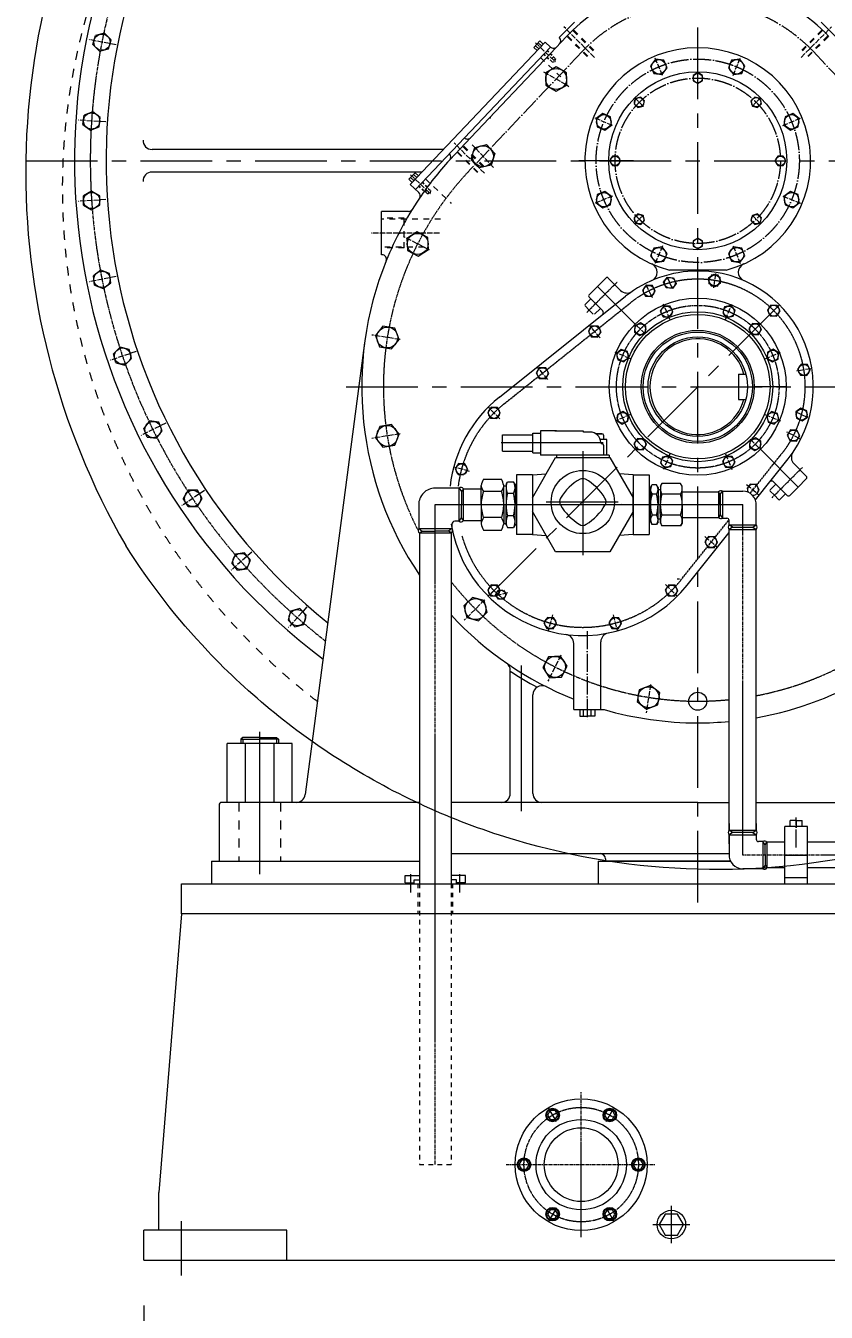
# Model space of a CAD drawing. Header units: millimetres. Extents: x 907 to 806139, y 2004 to 615514.
# Drawn here: x 147899 to 174915, y 52307 to 95698 of the extents above; entities that cross this region are included whole.
import ezdxf

# ---------------------------------------------------------------- set-up
doc = ezdxf.new("R2010")
doc.units = ezdxf.units.MM
doc.header["$LTSCALE"] = 25.4
for name, pattern in [('ACAD_ISO04W100', [30, 24, -3, 0, -3]), ('CENTER', [50.8, 31.75, -6.35, 6.35, -6.35]), ('CHAIN', [0.7087, 0.4724, -0.0591, 0.1181, -0.0591]), ('EB_DASH', [6, 3, -3])]:
    doc.linetypes.add(name, pattern=pattern)
doc.layers.get('Defpoints').update_dxf_attribs({"lineweight": 5})
doc.layers.add('CAXA0', color=7, linetype='Continuous', lineweight=5)
doc.layers.add('CAXA1', color=5, linetype='CENTER', lineweight=5)
doc.styles.add('Roman', font='arial.ttf')
doc.styles.get("Standard").update_dxf_attribs({"font": 'arial.ttf'})
doc.dimstyles.new('ISO-25', dxfattribs={"dimscale": 30, "dimtxt": 38.1, "dimasz": 38.1, "dimexe": 50.8, "dimexo": 50.8, "dimgap": 15.875, "dimtad": 1, "dimtih": 1, "dimtoh": 1, "dimdec": 1, "dimlfac": 0.03937, "dimdsep": 46, "dimtxsty": 'Standard', "dimcen": 63.5, "dimclrd": 7, "dimclre": 7, "dimclrt": 7, "dimadec": 0, "dimazin": 0, "dimtfac": 1, "dimtdec": 1, "dimtmove": 0, "dimatfit": 3, "dimfxl": 25.4, "dimlwd": 5, "dimlwe": 5, "dimarcsym": 0})

# ---------------------------------------------------------------- blocks, each defined once
blk = doc.blocks.new('*D152')
at = {"color": 7, "linetype": 'Continuous', "lineweight": 5, "transparency": 16777216}
for p, q in [((151883, 52536), (151883, 40951)), ((191558, 52526), (191558, 40951)), ((190415, 42475), (153026, 42475))]:
    blk.add_line(p, q, dxfattribs=at)
at = {"color": 7, "transparency": 16777216}
for points in [[(153026, 42666), (153026, 42285), (151883, 42475)], [(190415, 42666), (190415, 42285), (191558, 42475)]]:
    blk.add_solid(points, dxfattribs=at)
at = {"layer": 'Defpoints', "color": 0, "transparency": 16777216}
for p in [(151883, 54060), (191558, 54050), (151883, 42475)]:
    blk.add_point(p, dxfattribs=at)
at = {"color": 7, "lineweight": 5, "transparency": 16777216, "insert": (171721, 45481), "char_height": 4953, "attachment_point": 5, "style": 'Roman'}
blk.add_mtext('1562', dxfattribs=at)

msp = doc.modelspace()

# ---------------------------------------------------------------- linework, layer by layer
at = {"color": 7, "lineweight": 5}
for p, q in [((166417.98, 95820.68), (165900.71, 95303.41)), ((174737.29, 95820.68), (175254.55, 95303.41)), ((150167.73, 95060.7), (150249.71, 95366.66)), ((150167.73, 95060.7), (150391.71, 94836.72)), ((150555.67, 95448.65), (150249.71, 95366.66)), ((150779.66, 95224.67), (150555.67, 95448.65)), ((150697.67, 94918.7), (150779.66, 95224.67)), ((165426.99, 95147.2), (160876.45, 90347.23)), ((165253.48, 95185.69), (165043.78, 94964.49)), ((165308.1, 95021.79), (165197.5, 95126.64)), ((165253.48, 95185.69), (165364.08, 95080.84)), ((165603.95, 94979.44), (165426.99, 95147.2)), ((166153.7, 95337.81), (165609.7, 94763.99)), ((165908.92, 95295.21), (165900.71, 95303.41)), ((150391.71, 94836.72), (150697.67, 94918.7)), ((165603.95, 94979.44), (161053.41, 90179.47)), ((165609.7, 94763.99), (162916.63, 91923.3)), ((165043.78, 94964.49), (165154.38, 94859.64)), ((165210.36, 94918.69), (165099.76, 95023.54)), ((165499.1, 94868.84), (165499.1, 94868.84)), ((149831.07, 92363.16), (149872.42, 92677.21)), ((150165.06, 92798.43), (149872.42, 92677.21)), ((150416.37, 92605.6), (150165.06, 92798.43)), ((150375.02, 92291.55), (150416.37, 92605.6)), ((149831.07, 92363.16), (150082.37, 92170.33)), ((150082.37, 92170.33), (150375.02, 92291.55)), ((162916.63, 91923.3), (162206.68, 91171.64)), ((161992.79, 91524.76), (152163.15, 91524.76)), ((162197.67, 91386.46), (162201.93, 91382.2)), ((168413.55, 91143.76), (166565.25, 91143.76)), ((161270.39, 90762.76), (152163.15, 90762.76)), ((161038.46, 90739.64), (160828.76, 90518.44)), ((161038.46, 90739.64), (161149.06, 90634.79)), ((160828.76, 90518.44), (160939.36, 90413.59)), ((160876.45, 90347.23), (161165.16, 90073.52)), ((160995.34, 90472.64), (160884.74, 90577.49)), ((161149.06, 90634.79), (160939.36, 90413.59)), ((161093.08, 90575.73), (160982.48, 90680.59)), ((150123.72, 90119.9), (149849.4, 89961.52)), ((149849.4, 89644.76), (149849.4, 89961.52)), ((150398.04, 89961.52), (150123.72, 90119.9)), ((150398.04, 89644.76), (150398.04, 89961.52)), ((149849.4, 89644.76), (150123.72, 89486.38)), ((150123.72, 89486.38), (150398.04, 89644.76)), ((159909.75, 87973.84), (159909.75, 89436.88)), ((160817.94, 89436.88), (159909.75, 89436.88)), ((159920.61, 87973.84), (159909.75, 87973.84)), ((150432.35, 87458.89), (150181.05, 87266.06)), ((150222.39, 86952.01), (150181.05, 87266.06)), ((150724.99, 87337.67), (150432.35, 87458.89)), ((150766.34, 87023.62), (150724.99, 87337.67)), ((171533.75, 87455.68), (169621.51, 87455.68)), ((150222.39, 86952.01), (150515.04, 86830.79)), ((150515.04, 86830.79), (150766.34, 87023.62)), ((167193.71, 86907.68), (166913.53, 86627.5)), ((167193.71, 86907.68), (167473.89, 87187.87)), ((168465.48, 85635.92), (167193.71, 86907.68)), ((167975.87, 86772.1), (167560.1, 87187.87)), ((163882.55, 83168.75), (168142.51, 86571.94)), ((166773.51, 86293.36), (166967.48, 86487.33)), ((167369.98, 86084.83), (166913.53, 86541.29)), ((166773.51, 86250.25), (166913.6, 86110.16)), ((167053.69, 85970.07), (166913.6, 86110.16)), ((167096.8, 85970.07), (167290.77, 86164.04)), ((151085.67, 84860.92), (150861.68, 84636.94)), ((150943.67, 84330.98), (150861.68, 84636.94)), ((151391.63, 84778.94), (151085.67, 84860.92)), ((151473.61, 84472.98), (151391.63, 84778.94)), ((159336.08, 85003.74), (157330.25, 69767.98)), ((150943.67, 84330.98), (151249.63, 84248.99)), ((151249.63, 84248.99), (151473.61, 84472.98)), ((171949.23, 83950.48), (172198.81, 83950.48)), ((171949.23, 83950.48), (171949.23, 83097.04)), ((167590.59, 83523.76), (168672.63, 83523.76)), ((173564.67, 83523.76), (172482.63, 83523.76)), ((171949.23, 83097.04), (172198.81, 83097.04)), ((152072.5, 82370.46), (151879.67, 82119.16)), ((152000.88, 81826.51), (151879.67, 82119.16)), ((152386.54, 82329.12), (152072.5, 82370.46)), ((152314.93, 81785.17), (152507.76, 82036.47)), ((152507.76, 82036.47), (152386.54, 82329.12)), ((165809.16, 82031.89), (165275.76, 82031.89)), ((165275.76, 82031.89), (165275.76, 81219.09)), ((165758.36, 82031.89), (165809.16, 82031.89)), ((165809.16, 82031.89), (165809.16, 82025.51)), ((166723.54, 82025.51), (165809.16, 82025.51)), ((166723.54, 81993.59), (166723.54, 82025.51)), ((152000.88, 81826.51), (152314.93, 81785.17)), ((163993.06, 81346.13), (163993.06, 81904.93)), ((163993.06, 81904.93), (165009.06, 81904.93)), ((165009.06, 81955.73), (165275.76, 81955.73)), ((165009.06, 81295.33), (165009.06, 81955.73)), ((166939.46, 81993.59), (166723.54, 81993.59)), ((167139.2, 81934.69), (167346.21, 81934.69)), ((167346.21, 81934.69), (167139.2, 81934.69)), ((167510.96, 81739.79), (167289.37, 81739.79)), ((167397.01, 81883.89), (167397.01, 81739.79)), ((167510.96, 81219.09), (167510.96, 81739.79)), ((163993.06, 81346.13), (165009.06, 81346.13)), ((165009.06, 81295.33), (165275.76, 81295.33)), ((165758.36, 81219.09), (165275.76, 81219.09)), ((167587.16, 81219.09), (165590.45, 81219.09)), ((165809.16, 81219.09), (165590.45, 81219.09)), ((165809.16, 81219.09), (165809.16, 81132.73)), ((167397.01, 81554.89), (167397.01, 81219.09)), ((167587.16, 81219.09), (167587.16, 81132.73)), ((172689.79, 81411.6), (173961.55, 80139.84)), ((164996.36, 79772.63), (165781.62, 81132.73)), ((165781.62, 81132.73), (167614.71, 81132.73)), ((167614.71, 81132.73), (168399.96, 79772.63)), ((172522.13, 79707.1), (173625.81, 81088.63)), ((173825.97, 80922), (174241.74, 80506.23)), ((163345.26, 80408.82), (163954.86, 80408.82)), ((164107.26, 80230.81), (164155.57, 80314.67)), ((164155.57, 80314.67), (164363.74, 80314.67)), ((164412.06, 80230.81), (164363.74, 80314.67)), ((164996.36, 80549.81), (164462.96, 80549.81)), ((164462.96, 80549.81), (164462.96, 79545.23)), ((164996.36, 80549.81), (165464.37, 80583.24)), ((164996.36, 80549.81), (164996.36, 78540.65)), ((168399.96, 80549.81), (167931.96, 80583.24)), ((168399.96, 80549.81), (168933.36, 80549.81)), ((168399.96, 80549.81), (168399.96, 78540.65)), ((168933.36, 80549.81), (168933.36, 78540.65)), ((173138.7, 80316.11), (173595.16, 79859.65)), ((173961.55, 80139.84), (174241.74, 80420.02)), ((153375.96, 80030.11), (153217.58, 79755.79)), ((153692.71, 80030.11), (153375.96, 80030.11)), ((153851.09, 79755.79), (153692.71, 80030.11)), ((162528.76, 80104.1), (161719.79, 80104.1)), ((162528.82, 78986.34), (162528.69, 80104.2)), ((162528.7, 80104.1), (162608.79, 79989.72)), ((162672.43, 80078.62), (162608.79, 79989.72)), ((162608.79, 79989.72), (162608.79, 79545.22)), ((162672.37, 80078.79), (163269.06, 80078.79)), ((162672.43, 79545.3), (162672.42, 80078.71)), ((162672.43, 80078.62), (162672.42, 80078.61)), ((162712.8, 80078.79), (163269.06, 80078.79)), ((163269.06, 79545.39), (163269.06, 80196.27)), ((163954.86, 79983.54), (163345.26, 79983.54)), ((164031.06, 79545.39), (164031.06, 80196.27)), ((164031.06, 80177.68), (164107.26, 80177.68)), ((164107.26, 80230.81), (164107.26, 79545.3)), ((164361.45, 79917.63), (164157.87, 79917.63)), ((164412.06, 80230.81), (164412.06, 79545.3)), ((164412.06, 80218.4), (164462.86, 80218.4)), ((168400.05, 79122.87), (168400.05, 79967.42)), ((168933.36, 80078.63), (168984.16, 80078.63)), ((168984.16, 80129.13), (169032.48, 80213)), ((168984.16, 80129.13), (168984.16, 79545.23)), ((169189.84, 80213), (169032.48, 80213)), ((169187.55, 79904.39), (169034.77, 79904.39)), ((169238.16, 80129.13), (169189.84, 80213)), ((169238.16, 80129.13), (169238.16, 79545.23)), ((169315.25, 80040.14), (169238.16, 80040.23)), ((169315.25, 80040.14), (169238.16, 80040.23)), ((169315.37, 80167.36), (169314.81, 79544.84)), ((169315.37, 80167.36), (169314.81, 79544.84)), ((169315.37, 80167.36), (169371.05, 80263.61)), ((169315.37, 80167.36), (169371.05, 80263.61)), ((169996.13, 79903.64), (169370.73, 79904.2)), ((169996.13, 79903.64), (169370.73, 79904.2)), ((169996.45, 80263.05), (169371.05, 80263.61)), ((169996.45, 80263.05), (169371.05, 80263.61)), ((170051.96, 80166.7), (169996.45, 80263.05)), ((170051.96, 80166.7), (169996.45, 80263.05)), ((170051.41, 79544.18), (170051.96, 80166.7)), ((170051.41, 79544.18), (170051.96, 80166.7)), ((170051.79, 79975.93), (171282.66, 79976.52)), ((171332.54, 79889.64), (171282.46, 79976.21)), ((171282.46, 79976.21), (171282.46, 79114.25)), ((171332.54, 79889.64), (171412.58, 80002.43)), ((171332.54, 79889.64), (171332.54, 79200.82)), ((171332.54, 79545.23), (171332.54, 79888.13)), ((171332.54, 79862.73), (171332.54, 79888.13)), ((171412.58, 80002.43), (172094.54, 80002.43)), ((171412.58, 80002.43), (171412.58, 79088.03)), ((173023.94, 80042.92), (173217.91, 80236.9)), ((173023.94, 79999.82), (173164.03, 79859.73)), ((173304.13, 79719.64), (173164.03, 79859.73)), ((173347.23, 79719.64), (173541.2, 79913.61)), ((173961.55, 80139.84), (173681.37, 79859.65)), ((153375.96, 79481.47), (153217.58, 79755.79)), ((153375.96, 79481.47), (153692.71, 79481.47)), ((153692.71, 79481.47), (153851.09, 79755.79)), ((161161.08, 79546.55), (161161.08, 78736.28)), ((162608.8, 79100.72), (162608.79, 79545.22)), ((162672.43, 79011.99), (162672.43, 79545.3)), ((163269.06, 79545.22), (163269.06, 78894.34)), ((164031.06, 79545.22), (164031.06, 78894.34)), ((164107.26, 78859.8), (164107.26, 79545.3)), ((164412.06, 78859.8), (164412.06, 79545.3)), ((164462.96, 79545.23), (164462.96, 78540.65)), ((168004.54, 79572.56), (168005.49, 79572.56)), ((168984.16, 78961.33), (168984.16, 79545.23)), ((169238.16, 78961.33), (169238.16, 79545.23)), ((169315.37, 78923.1), (169314.81, 79545.62)), ((169315.37, 78923.1), (169314.81, 79545.62)), ((170051.41, 79546.28), (170051.96, 78923.76)), ((170051.41, 79546.28), (170051.96, 78923.76)), ((172550.92, 78861.63), (172550.92, 79517.84)), ((162528.76, 78986.5), (162380.28, 78986.5)), ((162528.7, 78986.34), (162608.8, 79100.73)), ((162672.43, 79011.83), (162608.8, 79100.73)), ((162672.37, 79011.82), (163269.06, 79011.82)), ((162712.8, 79011.82), (163269.06, 79011.82)), ((163954.86, 79107.07), (163345.26, 79107.07)), ((164361.45, 79172.98), (164157.87, 79172.98)), ((165781.62, 77957.73), (164996.36, 79317.83)), ((168399.96, 79317.83), (167614.71, 77957.73)), ((168933.36, 79011.83), (168984.16, 79011.83)), ((169187.55, 79186.07), (169034.77, 79186.07)), ((169314.66, 79051.23), (169237.57, 79051.14)), ((169996.13, 79186.82), (169370.73, 79186.26)), ((169996.13, 79186.82), (169370.73, 79186.26)), ((170051.79, 79114.53), (171282.28, 79113.94)), ((171332.54, 79200.82), (171281.21, 79112.09)), ((171332.54, 79200.82), (171412.58, 79088.03)), ((171412.58, 79088.03), (171561.97, 79088.03)), ((171638.17, 78861.63), (171638.17, 79011.83)), ((161160.83, 78736.39), (161275.22, 78656.3)), ((161161.08, 78736.28), (162278.68, 78736.4)), ((161186.32, 78592.66), (161275.22, 78656.3)), ((161186.57, 78592.67), (162253.19, 78592.67)), ((161186.57, 78592.67), (161186.57, 66759.76)), ((161275.22, 78656.3), (161719.72, 78656.3)), ((162164.2, 78656.3), (161719.7, 78656.3)), ((162278.59, 78736.4), (162164.2, 78656.3)), ((162253.1, 78592.67), (162164.2, 78656.3)), ((162253.19, 78592.67), (162253.19, 66759.76)), ((162278.68, 78884.9), (162278.68, 78736.4)), ((163345.26, 78681.79), (163954.86, 78681.79)), ((164031.06, 78912.93), (164107.26, 78912.93)), ((164107.26, 78859.8), (164155.57, 78775.94)), ((164155.57, 78775.94), (164363.74, 78775.94)), ((164412.06, 78859.8), (164363.74, 78775.94)), ((164412.06, 78872.2), (164462.86, 78872.2)), ((164996.36, 78540.65), (164462.96, 78540.65)), ((164996.36, 78540.65), (165464.37, 78507.22)), ((168399.96, 78540.65), (167931.96, 78507.22)), ((168399.96, 78540.65), (168933.36, 78540.65)), ((168984.16, 78961.33), (169032.48, 78877.46)), ((169189.84, 78877.46), (169032.48, 78877.46)), ((169238.16, 78961.33), (169189.84, 78877.46)), ((169315.37, 78923.1), (169371.05, 78826.85)), ((169315.37, 78923.1), (169371.05, 78826.85)), ((169996.45, 78827.41), (169371.05, 78826.85)), ((169996.45, 78827.41), (169371.05, 78826.85)), ((170051.96, 78923.76), (169996.45, 78827.41)), ((170051.96, 78923.76), (169996.45, 78827.41)), ((170222.62, 76828.67), (171638.17, 78600.59)), ((171750.14, 78783.23), (171638.17, 78861.63)), ((171638.17, 78861.63), (172550.92, 78861.63)), ((171750.14, 78783.23), (171638.17, 78704.83)), ((171638.17, 68565.36), (171638.17, 78704.83)), ((171638.17, 78704.83), (172550.92, 78704.83)), ((171750.14, 78783.23), (172438.95, 78783.23)), ((172438.95, 78783.23), (172550.92, 78861.63)), ((172438.95, 78783.23), (172550.92, 78704.83)), ((172550.92, 68565.36), (172550.92, 78704.83)), ((154973.74, 77879.92), (154852.52, 77587.28)), ((155287.79, 77921.27), (154973.74, 77879.92)), ((155480.62, 77669.97), (155287.79, 77921.27)), ((167614.71, 77957.73), (165781.62, 77957.73)), ((155045.35, 77335.98), (154852.52, 77587.28)), ((155045.35, 77335.98), (155359.4, 77377.32)), ((155359.4, 77377.32), (155480.62, 77669.97)), ((169961.83, 77029.9), (169884.74, 77029.81)), ((156838.51, 75956.68), (156756.53, 75650.72)), ((157144.48, 76038.66), (156838.51, 75956.68)), ((157368.46, 75814.68), (157144.48, 76038.66)), ((156980.51, 75426.73), (156756.53, 75650.72)), ((156980.51, 75426.73), (157286.47, 75508.72)), ((157286.47, 75508.72), (157368.46, 75814.68)), ((166393.36, 72633.89), (166393.36, 74867.19)), ((167307.76, 72633.89), (167307.76, 74916.06)), ((164253.03, 69807.76), (164253.03, 73951.98)), ((165015.03, 69807.76), (165015.03, 73135.14)), ((166393.36, 72633.89), (167419.52, 72633.89)), ((166598.77, 72633.89), (166598.77, 72416.93)), ((166724.66, 72416.93), (166724.66, 72633.89)), ((166976.46, 72416.93), (166976.46, 72633.89)), ((167102.36, 72633.89), (167102.36, 72416.93)), ((166598.77, 72416.93), (166850.56, 72416.93)), ((167102.36, 72416.93), (166850.56, 72416.93)), ((155223.64, 71697.52), (155153.54, 71641.43)), ((155153.54, 71641.43), (155153.54, 71484.16)), ((155153.54, 71641.43), (155793.62, 71641.43)), ((155793.62, 71697.52), (155223.64, 71697.52)), ((155223.64, 71641.43), (155223.64, 71484.16)), ((155793.62, 71697.52), (156363.59, 71697.52)), ((156433.7, 71641.43), (155793.62, 71641.43)), ((156363.59, 71697.52), (156433.7, 71641.43)), ((156363.59, 71641.43), (156363.59, 71484.16)), ((156433.7, 71641.43), (156433.7, 71484.16)), ((156890.9, 71484.16), (154696.34, 71484.16)), ((154696.34, 69502.96), (154696.34, 71484.16)), ((155309.66, 71484.16), (155309.66, 69502.96)), ((156277.57, 71484.16), (156277.57, 69502.96)), ((156890.9, 69502.96), (156890.9, 71484.16)), ((161186.57, 69502.96), (154513.46, 69502.96)), ((170577.63, 69502.96), (162253.19, 69502.96)), ((170577.63, 69502.96), (171638.17, 69502.96)), ((172550.92, 69502.96), (186464.34, 69502.96)), ((154422.02, 69411.52), (154422.02, 67521.76)), ((171638.17, 68789.55), (171638.17, 68565.36)), ((171750.14, 68486.96), (171638.17, 68565.36)), ((171638.17, 68565.36), (172550.92, 68565.36)), ((172438.95, 68486.96), (172550.92, 68565.36)), ((172550.92, 68789.55), (172550.92, 68565.36)), ((173517.04, 66759.76), (173517.04, 68690.16)), ((174279.04, 68690.16), (173517.04, 68690.16)), ((173898.04, 68893.36), (173700.07, 68893.36)), ((173700.07, 68690.16), (173700.07, 68893.36)), ((173898.04, 68893.36), (174096.02, 68893.36)), ((173898.04, 68893.36), (173898.04, 68690.16)), ((174096.02, 68690.16), (174096.02, 68893.36)), ((174279.04, 66759.76), (174279.04, 68690.16)), ((171750.14, 68486.96), (171638.17, 68408.56)), ((171638.17, 68101.14), (171638.17, 68408.56)), ((171638.17, 68408.56), (171638.17, 67752.35)), ((171638.17, 68408.56), (172550.92, 68408.56)), ((172438.95, 68486.96), (171750.14, 68486.96)), ((172438.95, 68486.96), (172550.92, 68408.56)), ((172550.92, 68408.56), (172550.92, 68258.36)), ((172776.51, 68182.16), (172627.12, 68182.16)), ((172856.54, 68067.86), (172776.51, 68182.16)), ((172776.51, 68182.16), (172776.51, 67267.76)), ((172856.54, 68067.86), (172907.87, 68156.76)), ((173517.04, 68156.76), (172907.87, 68156.76)), ((172907.87, 68156.76), (172907.87, 67293.16)), ((181318.71, 68156.76), (174279.04, 68156.76)), ((162253.19, 67775.76), (170577.63, 67775.76)), ((170577.63, 67775.76), (171638.17, 67775.76)), ((172856.54, 67724.96), (172856.54, 68067.86)), ((172856.54, 67724.96), (172856.54, 67382.06)), ((173517.04, 67724.96), (174279.04, 67724.96)), ((154168.22, 67521.76), (161186.57, 67521.76)), ((154168.22, 67521.76), (154168.22, 66759.76)), ((167212.13, 67521.76), (171684.98, 67521.76)), ((167212.13, 67521.76), (167212.13, 66759.76)), ((167466.13, 67597.96), (167466.13, 67521.76)), ((171684.98, 67521.76), (167466.13, 67521.76)), ((172776.51, 67267.76), (172094.54, 67267.76)), ((172856.54, 67382.06), (172776.51, 67267.76)), ((172856.54, 67407.46), (172856.54, 67382.06)), ((172856.54, 67382.06), (172907.87, 67293.16)), ((173517.04, 67293.16), (172907.87, 67293.16)), ((181295.18, 67293.16), (174279.04, 67293.16)), ((160703.79, 67039.16), (161186.57, 67039.16)), ((160703.79, 66785.16), (160703.79, 67039.16)), ((161008.59, 66759.76), (161008.59, 66886.76)), ((161008.59, 66886.76), (161186.57, 66886.76)), ((162735.79, 67039.16), (162253.02, 67039.16)), ((162431.17, 66886.76), (162253.19, 66886.76)), ((162431.17, 66759.76), (162431.17, 66886.76)), ((162735.79, 66785.16), (162735.79, 67039.16)), ((174279.04, 66962.96), (173517.04, 66962.96)), ((153153.23, 65743.76), (153153.23, 66759.76)), ((153153.23, 66759.76), (188244, 66759.76)), ((160703.79, 66785.16), (161008.59, 66785.16)), ((162735.79, 66785.16), (162430.99, 66785.16)), ((153153.23, 65743.76), (152391.23, 56345.76)), ((170577.63, 65743.76), (153153.23, 65743.76)), ((188269.75, 65741.53), (170577.63, 65743.76)), ((152391.23, 55075.76), (152391.23, 56345.76)), ((151883.23, 54059.76), (151883.23, 55075.76)), ((156709.23, 55075.76), (151883.23, 55075.76)), ((156709.23, 54059.76), (156709.23, 55075.76)), ((151883.23, 54059.76), (191558.01, 54059.76))]:
    msp.add_line(p, q, dxfattribs=at)
at = {"color": 7, "linetype": 'ACAD_ISO04W100', "lineweight": 5, "ltscale": 0.3}
for p, q in [((167090.99, 94630.4), (166062.83, 95658.56)), ((174064.27, 94630.4), (175092.43, 95658.56)), ((150946.57, 95048.62), (150042, 95228.55)), ((165100.6, 95120.63), (165777.9, 94478.52)), ((169387.33, 94017.41), (169133.06, 94631.26)), ((171767.94, 94017.41), (172022.2, 94631.26)), ((165376.3, 94146.75), (166230.39, 93653.64)), ((168454.64, 93266.75), (168758.86, 92962.54)), ((172700.62, 93266.75), (172396.41, 92962.54)), ((150604.83, 92452.85), (149684.52, 92513.17)), ((167703.98, 92334.07), (167090.13, 92588.33)), ((173451.28, 92334.07), (174065.13, 92588.33)), ((163381.05, 90720.34), (162352.89, 91748.5)), ((163683.21, 90917.12), (162966.07, 91686.16)), ((160885.58, 90674.58), (161562.88, 90032.47)), ((150604.83, 89834.67), (149684.52, 89774.35)), ((167703.98, 89953.45), (167090.13, 89699.19)), ((173451.28, 89953.45), (174065.13, 89699.19)), ((168454.64, 89020.77), (168758.86, 89324.98)), ((172700.62, 89020.77), (172396.41, 89324.98)), ((161859.01, 88705.29), (159560.05, 88705.31)), ((161520.48, 88138.61), (160651.43, 88581.41)), ((169387.33, 88270.11), (169133.06, 87656.26)), ((171767.94, 88270.11), (172022.2, 87656.26)), ((150946.57, 87238.9), (150042, 87058.97)), ((169725.65, 86832.37), (169552.08, 87222.2)), ((171182.02, 87339.74), (171105.43, 86856.15)), ((171182.02, 87339.74), (171105.43, 86856.15)), ((168823.62, 86966.21), (169045.9, 86529.96)), ((169639.77, 85787.96), (169422.88, 86311.59)), ((171515.5, 85787.96), (171732.39, 86311.59)), ((173309.57, 86255.7), (172963.36, 85909.49)), ((167282.23, 85170.12), (166924.07, 85598.47)), ((168803.86, 85297.54), (168465.48, 85635.92)), ((160537.7, 85113.93), (159574.35, 85266.51)), ((151624.21, 84709.94), (150750.86, 84413.48)), ((168313.43, 84461.62), (167789.81, 84678.51)), ((172841.84, 84461.62), (173365.46, 84678.51)), ((165520.33, 83762.58), (165162.18, 84190.93)), ((174393.61, 84128.15), (173910.03, 84051.56)), ((163902.21, 82440.24), (163508.37, 82834.08)), ((168313.43, 82585.9), (167789.81, 82369.01)), ((172841.84, 82585.9), (173365.46, 82369.01)), ((173886.25, 82671.77), (174276.08, 82498.21)), ((152626.14, 82291.06), (151798.96, 81883.14)), ((160537.7, 81933.59), (159574.35, 81781.01)), ((172351.41, 81749.98), (172689.79, 81411.6)), ((174020.08, 81769.75), (173583.83, 81992.03)), ((169639.77, 81259.56), (169422.88, 80735.94)), ((171515.5, 81259.56), (171732.39, 80735.94)), ((162878.82, 80667.68), (162340.83, 80811.83)), ((153935.22, 80023.66), (153168.37, 79511.26)), ((172223.99, 80228.36), (172652.39, 79870.15)), ((170816.45, 78466.46), (171244.8, 78108.3)), ((155529.07, 77946.52), (154835.65, 77338.41)), ((163902.21, 76848.34), (163508.37, 76454.5)), ((169494.11, 76848.34), (169887.95, 76454.5)), ((164161.96, 76572.92), (163713.63, 76452.8)), ((157380.39, 76095.19), (156772.29, 75401.78)), ((163389.84, 76335.96), (162700.15, 75646.28)), ((165674.77, 75824.95), (165530.62, 75286.96)), ((167721.55, 75824.95), (167865.7, 75286.96)), ((165962.78, 74466.61), (165519.98, 73597.56)), ((168987.46, 73483.83), (168834.88, 72520.48))]:
    msp.add_line(p, q, dxfattribs=at)
at = {"color": 7, "linetype": 'EB_DASH', "lineweight": 5, "ltscale": 2.5}
for p, q in [((166867.82, 94673.39), (166069.26, 95471.96)), ((167048, 94853.57), (166249.44, 95652.14)), ((167066.16, 94870.76), (166267.11, 95669.81)), ((174089.1, 94870.76), (174888.16, 95669.81)), ((174107.26, 94853.57), (174905.83, 95652.14)), ((174287.44, 94673.39), (175086.01, 95471.96)), ((166850.63, 94655.23), (166051.58, 95454.28)), ((174304.63, 94655.23), (175103.68, 95454.28)), ((165268.42, 94625.52), (166086.85, 93849.62)), ((163157.88, 90763.33), (162359.32, 91561.9)), ((163338.06, 90943.51), (162539.5, 91742.08)), ((163356.22, 90960.7), (162557.17, 91759.75)), ((163140.69, 90745.17), (162341.64, 91544.22)), ((161388.93, 90533.38), (162260.94, 89706.69)), ((160671.75, 89208.23), (159909.75, 89208.23)), ((161892.68, 89177.75), (159909.75, 89177.75)), ((160671.74, 88202.38), (160671.75, 89208.23)), ((161346.14, 88232.84), (159909.74, 88232.87)), ((160671.74, 88202.38), (159909.74, 88202.39))]:
    msp.add_line(p, q, dxfattribs=at)
at = {"color": 7, "linetype": 'ACAD_ISO04W100', "lineweight": 5}
for p, q in [((166684.57, 94834.52), (162879.99, 90821.4)), ((174470.69, 94834.52), (178275.27, 90821.4)), ((166850.56, 75278.3), (166850.56, 72286.31)), ((173898.04, 67984.76), (173898.04, 68994)), ((160894.29, 66469.32), (160894.29, 67210.36)), ((162545.29, 66469.32), (162545.29, 67210.36)), ((165805.9, 58737.07), (165551.56, 59177.6)), ((167481.96, 58737.07), (167736.3, 59177.6)), ((165805.9, 55834.05), (165551.56, 55393.52)), ((167481.96, 55834.05), (167736.3, 55393.52))]:
    msp.add_line(p, q, dxfattribs=at)
at = {"color": 7, "linetype": 'EB_DASH', "lineweight": 5}
for p, q in [((165373.28, 94736.12), (165594.47, 94526.42)), ((165383.76, 94747.18), (165671.32, 94474.57)), ((165488.61, 94857.78), (165776.17, 94585.16)), ((165499.1, 94868.84), (165720.29, 94659.13)), ((165720.29, 94659.13), (165594.47, 94526.42)), ((165776.17, 94585.16), (165671.32, 94474.57)), ((165671.59, 94474.74), (165755.6, 94499.66)), ((165776.01, 94584.88), (165755.6, 94499.66)), ((167551.85, 91143.76), (167194.35, 91143.76)), ((161158.26, 90290.07), (161379.45, 90080.36)), ((161168.74, 90301.13), (161456.3, 90028.51)), ((161273.59, 90411.73), (161561.15, 90139.11)), ((161284.08, 90422.78), (161505.28, 90213.08)), ((161379.45, 90080.36), (161505.28, 90213.08)), ((161456.3, 90028.51), (161561.15, 90139.11)), ((161456.57, 90028.68), (161540.58, 90053.61)), ((161561, 90138.83), (161540.58, 90053.61))]:
    msp.add_line(p, q, dxfattribs=at)
at = {"color": 7, "linetype": 'CHAIN', "lineweight": 5, "ltscale": 5}
for p, q in [((166833.58, 86030.14), (167856.97, 87053.53)), ((164053.77, 82954.42), (168313.73, 86357.61)), ((167386.94, 81625.49), (163949.08, 81625.49)), ((166698.16, 81348.31), (166698.16, 77836.49)), ((172346.49, 79926.74), (173411.49, 81259.85)), ((173084.01, 79779.7), (174107.4, 80803.1)), ((161719.9, 79545.23), (172094.54, 79545.23)), ((165466.91, 79644.29), (167897.24, 79644.29)), ((170008.29, 76999.89), (171634.42, 79035.41)), ((164634.03, 69212.34), (164634.03, 74119.49)), ((155793.62, 71888.26), (155793.62, 67079.72)), ((169687.36, 54639.14), (169687.36, 55893.38)), ((153153.23, 53547.47), (153153.23, 55375.85)), ((169060.24, 55266.26), (170314.48, 55266.26))]:
    msp.add_line(p, q, dxfattribs=at)
at = {"color": 7, "linetype": 'CHAIN', "lineweight": 5, "ltscale": 10}
for p, q in [((161719.79, 57285.7), (161719.79, 79545.3)), ((172094.54, 67724.96), (172094.54, 79545.23)), ((184941.33, 67724.96), (172094.54, 67724.96)), ((166643.93, 54843.11), (166643.93, 59735.51)), ((164109.43, 57285.56), (169133.14, 57285.56))]:
    msp.add_line(p, q, dxfattribs=at)
at = {"color": 7, "linetype": 'EB_DASH', "lineweight": 5, "ltscale": 4}
for p, q in [((155092.58, 69502.96), (155092.58, 67521.76)), ((156494.66, 69502.96), (156494.66, 67521.76))]:
    msp.add_line(p, q, dxfattribs=at)
at = {"color": 7, "linetype": 'EB_DASH', "lineweight": 5, "ltscale": 2}
for p, q in [((161135.77, 66759.76), (161135.77, 65743.76)), ((161186.57, 66759.76), (161186.57, 57285.7)), ((162253.19, 66759.76), (162253.19, 57285.7)), ((162303.82, 66759.76), (162303.82, 65743.76)), ((161186.57, 57285.7), (162253.19, 57285.7))]:
    msp.add_line(p, q, dxfattribs=at)
at = {"color": 7, "lineweight": 5}
for points in [[(165446.87, 93697.37), (165800.76, 93493.46), (166154.29, 93697.98), (166153.94, 94106.41), (165800.06, 94310.32), (165446.52, 94105.81)], [(169157.63, 94571.94), (168986.19, 94348.5), (169093.96, 94088.31), (169373.19, 94051.55), (169544.64, 94274.98), (169436.86, 94535.18)], [(171997.63, 94571.94), (171718.41, 94535.18), (171610.63, 94274.98), (171782.08, 94051.55), (172061.3, 94088.31), (172169.08, 94348.5)], [(170577.63, 94115.64), (170419.25, 94024.2), (170419.25, 93841.32), (170577.63, 93749.88), (170736.01, 93841.32), (170736.01, 94024.2)], [(168476.19, 93245.2), (168428.86, 93068.55), (168558.18, 92939.24), (168734.82, 92986.57), (168782.16, 93163.22), (168652.84, 93292.53)], [(172679.07, 93245.2), (172502.42, 93292.53), (172373.11, 93163.22), (172420.44, 92986.57), (172597.09, 92939.24), (172726.4, 93068.55)], [(167149.45, 92563.76), (167186.21, 92284.53), (167446.41, 92176.76), (167669.85, 92348.2), (167633.09, 92627.43), (167372.89, 92735.21)], [(174005.81, 92563.76), (173782.38, 92735.21), (173522.18, 92627.43), (173485.42, 92348.2), (173708.85, 92176.76), (173969.05, 92284.53)], [(163608.89, 90997.67), (163211.05, 90905.23), (162932.08, 91203.55), (163050.94, 91594.3), (163448.77, 91686.74), (163727.75, 91388.43)], [(167605.75, 91143.76), (167697.19, 90985.38), (167880.07, 90985.38), (167971.51, 91143.76), (167880.07, 91302.14), (167697.19, 91302.14)], [(173549.52, 91143.76), (173458.08, 91302.14), (173275.2, 91302.14), (173183.76, 91143.76), (173275.2, 90985.38), (173458.08, 90985.38)], [(167149.45, 89723.76), (167372.89, 89552.31), (167633.09, 89660.09), (167669.85, 89939.32), (167446.41, 90110.76), (167186.21, 90002.99)], [(174005.81, 89723.76), (173969.05, 90002.99), (173708.85, 90110.76), (173485.42, 89939.32), (173522.18, 89660.09), (173782.38, 89552.31)], [(168476.19, 89042.32), (168652.84, 88994.99), (168782.16, 89124.3), (168734.82, 89300.95), (168558.18, 89348.28), (168428.86, 89218.97)], [(172679.07, 89042.32), (172726.4, 89218.97), (172597.09, 89348.28), (172420.44, 89300.95), (172373.11, 89124.3), (172502.42, 88994.99)], [(161490.34, 88153.32), (161469.55, 88561.22), (161105.89, 88747.16), (160763.04, 88525.2), (160783.84, 88117.29), (161147.49, 87931.35)], [(170577.63, 88171.88), (170736.01, 88263.32), (170736.01, 88446.2), (170577.63, 88537.64), (170419.25, 88446.2), (170419.25, 88263.32)], [(169157.63, 87715.58), (169436.86, 87752.34), (169544.64, 88012.54), (169373.19, 88235.97), (169093.96, 88199.21), (168986.18, 87939.02)], [(171997.63, 87715.58), (172169.08, 87939.02), (172061.3, 88199.21), (171782.08, 88235.97), (171610.63, 88012.54), (171718.41, 87752.34)], [(169552.08, 87222.2), (169764.27, 87199.9), (169851.06, 87004.99), (169725.65, 86832.37), (169513.45, 86854.68), (169426.67, 87049.59)], [(171048.18, 87296.33), (170931.97, 87117.39), (171028.83, 86927.29), (171241.9, 86916.12), (171358.11, 87095.06), (171261.24, 87285.16)], [(171335.14, 87009.36), (171156.21, 86893.16), (170966.1, 86990.02), (170954.93, 87203.09), (171133.87, 87319.29), (171323.98, 87222.43)], [(168834.09, 86945.65), (168717.89, 86766.71), (168814.75, 86576.61), (169027.82, 86565.44), (169144.02, 86744.38), (169047.16, 86934.49)], [(169430.99, 86248.25), (169314.79, 86069.31), (169411.65, 85879.21), (169624.72, 85868.04), (169740.92, 86046.98), (169644.06, 86237.09)], [(171693.34, 86261.06), (171484.64, 86216.7), (171418.71, 86013.79), (171561.48, 85855.23), (171770.18, 85899.59), (171836.11, 86102.51)], [(173045.53, 86278.63), (172929.33, 86099.69), (173026.19, 85909.58), (173239.26, 85898.42), (173355.46, 86077.35), (173258.6, 86267.46)], [(160504.5, 85118.6), (160358.67, 85500.11), (159955.35, 85564.58), (159697.87, 85247.53), (159843.7, 84866.02), (160247.01, 84801.56)], [(167003.17, 85578.13), (166886.97, 85399.19), (166983.83, 85209.08), (167196.9, 85197.92), (167313.1, 85376.85), (167216.24, 85566.96)], [(168447.35, 85366.2), (168626.29, 85250), (168816.4, 85346.86), (168827.56, 85559.93), (168648.62, 85676.13), (168458.52, 85579.27)], [(172420.07, 85654.04), (172303.87, 85475.1), (172400.73, 85285), (172613.8, 85273.83), (172730, 85452.77), (172633.14, 85642.87)], [(167840.33, 84639.47), (167884.69, 84430.77), (168087.61, 84364.84), (168246.16, 84507.61), (168201.8, 84716.3), (167998.89, 84782.23)], [(173302.12, 84670.4), (173123.19, 84786.6), (172933.08, 84689.74), (172921.91, 84476.67), (173100.85, 84360.47), (173290.96, 84457.33)], [(174063.23, 84281.27), (173947.03, 84102.33), (174043.89, 83912.23), (174256.96, 83901.06), (174373.16, 84080), (174276.3, 84270.11)], [(165241.28, 84170.59), (165125.07, 83991.65), (165221.94, 83801.54), (165435, 83790.38), (165551.21, 83969.31), (165454.34, 84159.42)], [(163605.48, 82830.21), (163489.28, 82651.27), (163586.14, 82461.16), (163799.21, 82450), (163915.42, 82628.94), (163818.55, 82819.04)], [(167853.14, 82377.12), (168032.08, 82260.92), (168222.18, 82357.78), (168233.35, 82570.85), (168054.41, 82687.05), (167864.31, 82590.19)], [(173314.94, 82408.05), (173270.58, 82616.75), (173067.66, 82682.68), (172909.1, 82539.91), (172953.46, 82331.22), (173156.38, 82265.29)], [(174276.08, 82498.21), (174253.77, 82710.4), (174058.86, 82797.18), (173886.25, 82671.77), (173908.55, 82459.58), (174103.46, 82372.8)], [(160504.68, 81927.77), (160248.09, 82245.55), (159844.6, 82182.23), (159697.69, 81801.13), (159954.27, 81483.36), (160357.77, 81546.68)], [(173712.56, 82067.19), (173596.35, 81888.25), (173693.22, 81698.14), (173906.28, 81686.98), (174022.49, 81865.92), (173925.62, 82056.02)], [(168735.19, 81393.48), (168851.4, 81572.42), (168754.53, 81762.53), (168541.46, 81773.69), (168425.26, 81594.75), (168522.12, 81404.65)], [(172707.91, 81681.32), (172528.97, 81797.52), (172338.87, 81700.66), (172327.7, 81487.59), (172506.64, 81371.39), (172696.74, 81468.25)], [(169461.92, 80786.46), (169670.62, 80830.82), (169736.55, 81033.73), (169593.79, 81192.29), (169385.09, 81147.93), (169319.16, 80945.01)], [(171724.27, 80799.27), (171840.48, 80978.21), (171743.61, 81168.31), (171530.55, 81179.48), (171414.34, 81000.54), (171511.21, 80810.43)], [(170937.49, 78474.37), (170821.29, 78295.43), (170918.15, 78105.33), (171131.22, 78094.16), (171247.42, 78273.1), (171150.56, 78463.21)], [(163605.48, 76838.58), (163489.28, 76659.64), (163586.14, 76469.54), (163799.21, 76458.37), (163915.42, 76637.31), (163818.55, 76827.41)], [(169597.11, 76838.58), (169480.91, 76659.64), (169577.77, 76469.54), (169790.84, 76458.37), (169907.04, 76637.31), (169810.18, 76827.41)], [(163366.54, 76311.85), (162972.17, 76418.11), (162682.96, 76129.72), (162788.11, 75735.05), (163182.47, 75628.79), (163471.69, 75917.18)], [(165504.75, 75742.04), (165388.55, 75563.1), (165485.41, 75372.99), (165698.48, 75361.83), (165814.69, 75540.77), (165717.82, 75730.87)], [(167697.84, 75742.04), (167581.64, 75563.1), (167678.5, 75372.99), (167891.57, 75361.83), (168007.77, 75540.77), (167910.91, 75730.87)], [(165948.08, 74436.47), (165540.17, 74415.67), (165354.23, 74052.02), (165576.2, 73709.17), (165984.1, 73729.96), (166170.04, 74093.62)], [(168982.79, 73450.62), (168601.28, 73304.79), (168536.81, 72901.48), (168853.86, 72644), (169235.37, 72789.83), (169299.84, 73193.14)], [(165506.03, 58957.34), (165592.38, 58807.77), (165765.08, 58807.77), (165851.43, 58957.34), (165765.08, 59106.9), (165592.38, 59106.9)], [(167522.78, 59106.9), (167436.43, 58957.34), (167522.78, 58807.77), (167695.48, 58807.77), (167781.83, 58957.34), (167695.48, 59106.9)], [(164627.18, 57136), (164799.88, 57136), (164886.23, 57285.56), (164799.88, 57435.12), (164627.18, 57435.12), (164540.83, 57285.56)], [(168660.68, 57435.12), (168487.98, 57435.12), (168401.63, 57285.56), (168487.98, 57136), (168660.68, 57136), (168747.03, 57285.56)], [(165765.08, 55464.22), (165851.43, 55613.78), (165765.08, 55763.35), (165592.38, 55763.35), (165506.03, 55613.78), (165592.38, 55464.22)], [(167781.83, 55613.78), (167695.48, 55763.35), (167522.78, 55763.35), (167436.43, 55613.78), (167522.78, 55464.22), (167695.48, 55464.22)], [(169892.22, 55621.08), (169482.5, 55621.08), (169277.65, 55266.26), (169482.5, 54911.44), (169892.22, 54911.44), (170097.07, 55266.26)]]:
    msp.add_lwpolyline(points, close=True, dxfattribs=at)
for points in [[(162709.75, 80561.63), (162818.87, 80729.67), (162722.01, 80919.77), (162508.94, 80930.94), (162392.74, 80752), (162489.6, 80561.89), (162670.63, 80552.41)], [(172596.86, 79945.53), (172654.96, 80035), (172558.1, 80225.1), (172345.03, 80236.27), (172239.69, 80074.06)], [(164021.06, 76661.3), (164112, 76521.27), (164031.28, 76362.85), (163853.72, 76353.54), (163756.89, 76502.66), (163837.61, 76661.08), (163986.04, 76668.86)]]:
    msp.add_lwpolyline(points, dxfattribs=at)
for centre, radius in [((150473.69, 95142.68), 274.32), ((165800.41, 93901.89), 353.71), ((169265.41, 94311.74), 243.9), ((171889.85, 94311.74), 243.9), ((170577.63, 91143.76), 3002.36), ((170577.63, 93932.76), 158.38), ((168605.51, 93115.88), 158.38), ((172549.76, 93115.88), 158.38), ((150123.72, 92484.38), 274.32), ((167409.65, 92455.98), 243.9), ((173745.62, 92455.98), 243.9), ((163329.91, 91295.99), 353.71), ((167788.63, 91143.76), 158.38), ((173366.64, 91143.76), 158.38), ((150123.72, 89803.14), 274.32), ((167409.65, 89831.54), 243.9), ((173745.62, 89831.54), 243.9), ((168605.51, 89171.64), 158.38), ((172549.76, 89171.64), 158.38), ((161126.69, 88339.26), 353.71), ((169265.41, 87975.78), 243.9), ((170577.63, 88354.76), 158.38), ((171889.85, 87975.78), 243.9), ((150473.69, 87144.84), 274.32), ((171145.04, 87106.22), 184.78), ((171145.04, 87106.22), 184.78), ((168930.95, 86755.55), 184.78), ((169638.86, 87027.29), 184.78), ((170577.63, 83523.76), 2987.04), ((170577.63, 83523.76), 2529.8), ((170577.63, 83523.76), 2438.36), ((169527.86, 86058.15), 184.78), ((171627.41, 86058.15), 184.78), ((173142.39, 86088.52), 184.78), ((160101.18, 85183.07), 353.71), ((167100.03, 85388.02), 184.78), ((168637.46, 85463.06), 184.78), ((172516.94, 85463.93), 184.78), ((170577.63, 83523.76), 1905), ((170577.63, 83523.76), 1844.04), ((170577.63, 83523.76), 1676.4), ((151167.65, 84554.96), 274.32), ((168043.25, 84573.54), 184.78), ((173112.02, 84573.54), 184.78), ((174160.1, 84091.17), 184.78), ((165338.14, 83980.48), 184.78), ((163702.35, 82640.1), 184.78), ((168043.25, 82473.98), 184.78), ((173112.02, 82473.98), 184.78), ((174081.16, 82584.99), 184.78), ((152193.71, 82077.81), 274.32), ((160101.18, 81864.45), 353.71), ((173809.42, 81877.08), 184.78), ((168638.33, 81583.59), 184.78), ((172517.81, 81584.46), 184.78), ((169527.86, 80989.37), 184.78), ((171627.41, 80989.37), 184.78), ((162605.8, 80740.83), 184.78), ((166698.34, 79633.91), 1066.8), ((153534.33, 79755.79), 274.32), ((171034.35, 78284.27), 184.78), ((155166.57, 77628.62), 274.32), ((163702.35, 76648.48), 184.78), ((169693.97, 76648.48), 184.78), ((163077.32, 76023.45), 353.71), ((163934.44, 76511.96), 153.98), ((157062.49, 75732.7), 274.32), ((165601.62, 75551.93), 184.78), ((167794.71, 75551.93), 184.78), ((165762.14, 74072.82), 353.71), ((168918.33, 73047.31), 353.71), ((170577.63, 72916.72), 304.8), ((166643.93, 57285.56), 2222.5), ((165678.73, 58957.34), 228.6), ((165678.73, 58957.34), 203.2), ((167609.13, 58957.34), 228.6), ((167609.13, 58957.34), 203.2), ((166643.93, 57285.56), 1524), ((166643.93, 57285.56), 1244.6), ((164713.53, 57285.56), 228.6), ((164713.53, 57285.56), 203.2), ((168574.33, 57285.56), 228.6), ((168574.33, 57285.56), 203.2), ((165678.73, 55613.78), 228.6), ((165678.73, 55613.78), 203.2), ((167609.13, 55613.78), 228.6), ((167609.13, 55613.78), 203.2), ((169687.36, 55266.26), 482.07)]:
    msp.add_circle(centre, radius, dxfattribs=at)
at = {"color": 7, "linetype": 'ACAD_ISO04W100', "lineweight": 5}
for radius in [3429, 2789]:
    msp.add_circle((170577.63, 91143.76), radius, dxfattribs=at)
at = {"color": 7, "linetype": 'CHAIN', "lineweight": 5, "ltscale": 10}
for centre, radius in [((170577.63, 83523.76), 2743.2), ((166643.93, 57285.56), 1930.4)]:
    msp.add_circle(centre, radius, dxfattribs=at)
at = {"color": 7, "lineweight": 5}
for centre, radius, start, end in [((170577.63, 91143.76), 21031.2, 61.021046, 233.038518), ((170577.63, 91143.76), 19964.4, 60.588904, 231.293786), ((173046.63, 90749.83), 25147.41, 148.040594, 210.018792), ((170577.63, 91143.76), 6096, 90, 136.528001), ((170577.63, 91143.76), 6096, 43.471999, 71.151175), ((165801.15, 95187.45), 152.4, 316.528001, 45), ((165708.8, 95090.03), 152.4, 226.528001, 316.528001), ((170577.63, 91143.76), 3810, 284.533747, 255.466253), ((152163.15, 91829.56), 304.8, 177.867152, 270), ((162806.03, 92028.15), 152.4, 226.528001, 316.528001), ((170577.63, 83523.76), 11338.56, 137.584506, 145.918785), ((162094.17, 91274.44), 152.4, 317.584506, 45), ((152163.15, 90457.96), 304.8, 90, 182.132848), ((170577.63, 83523.76), 11338.56, 145.918785, 158.037152), ((161060.31, 89962.92), 152.4, 325.918785, 46.528001), ((160817.94, 89589.28), 152.4, 270, 328.139599), ((170577.63, 83523.76), 11338.56, 158.037152, 214.081496), ((159920.61, 87821.44), 152.4, 338.037152, 90), ((168906.28, 87383.69), 304.8, 293.412686, 66.034837), ((172248.99, 87383.69), 304.8, 113.965163, 246.587314), ((170577.63, 83523.76), 3901.44, 90, 128.62063), ((170577.63, 83523.76), 3901.44, 321.37937, 90), ((167517, 87144.76), 60.96, 45, 135), ((166956.63, 86584.39), 60.96, 135, 225), ((168191.4, 86987.62), 304.8, 225, 304.5627), ((166795.06, 86271.81), 30.48, 135, 225), ((167305.33, 86020.17), 91.44, 308.62063, 45), ((170577.63, 83523.76), 1615.44, 15.316508, 344.683492), ((166698.16, 79644.29), 4511.04, 128.62063, 173.36655), ((166939.46, 81625.49), 368.1, 2.503379, 90), ((167357.96, 81643.79), 50.8, 182.503456, 269.999969), ((167346.21, 81883.89), 50.8, 0, 90), ((167358.91, 81554.89), 38.1, 0, 90), ((174041.5, 81137.53), 304.8, 145.4373, 225), ((164571.11, 79849.41), 1347.46, 155.470754, 165.083088), ((162729, 79849.41), 1347.46, 14.916912, 24.529246), ((164546.66, 80122.04), 439.25, 158.002975, 207.733875), ((163972.66, 80122.04), 439.25, 332.266125, 21.997025), ((167337.62, 78989.77), 1586.58, 117.219952, 150.876556), ((166698.35, 80230.81), 190.56, 62.467058, 117.532942), ((166059.07, 78989.77), 1586.58, 29.123444, 62.780048), ((173074.04, 80251.45), 91.44, 45, 141.37937), ((174198.63, 80463.13), 60.96, 315, 45), ((161719.79, 79545.3), 558.8, 90, 181.018182), ((162589.78, 80030.66), 95.6, 30.176237, 129.712567), ((163821.86, 80286.02), 564.49, 191.677633, 212.401693), ((164566.84, 79545.39), 1297.78, 160.268386, 180), ((163478.25, 80286.02), 564.49, 327.598307, 348.322367), ((162733.27, 79545.39), 1297.78, 0, 19.731614), ((165624.62, 79527.79), 1517.68, 165.116073, 178.841829), ((162894.69, 79527.79), 1517.68, 1.158171, 14.883927), ((169246.24, 80059.2), 262.08, 151.515743, 216.2078), ((170501.53, 79514.55), 1517.68, 165.116073, 178.841829), ((168976.08, 80059.2), 262.08, 323.7922, 28.484257), ((167720.8, 79514.55), 1517.68, 1.158171, 14.883927), ((170504.24, 79543.77), 1189.43, 162.360611, 179.948565), ((170504.24, 79543.77), 1189.43, 162.360611, 179.948565), ((169633.5, 80083.67), 318.21, 145.564318, 214.332813), ((169633.5, 80083.67), 318.21, 145.564318, 214.332813), ((169733.68, 80083.58), 318.21, 325.564318, 34.332813), ((169733.68, 80083.58), 318.21, 325.564318, 34.332813), ((168861.97, 79545.25), 1189.43, 359.948565, 17.536519), ((168861.97, 79545.25), 1189.43, 359.948565, 17.536519), ((171360.32, 79925.79), 92.76, 55.712423, 147.074305), ((172094.54, 79545.23), 457.2, 356.565586, 90), ((172441.89, 80046.16), 184.78, 264.435504, 206.089323), ((173045.49, 80021.37), 30.48, 135, 225), ((173638.27, 79902.76), 60.96, 225, 315), ((164566.84, 79545.22), 1297.78, 180, 199.731614), ((162733.27, 79545.22), 1297.78, 340.268386, 0), ((165624.62, 79562.81), 1517.68, 181.158171, 194.883927), ((162894.69, 79562.81), 1517.68, 345.116073, 358.841829), ((166101.53, 79644.29), 190.56, 141.872907, 215.436791), ((167486.58, 80410.34), 1772.25, 209.642699, 239.259625), ((165910.11, 80410.34), 1772.25, 300.740375, 330.357301), ((167295.14, 79644.29), 190.58, 324.565969, 38.124334), ((170501.53, 79575.91), 1517.68, 181.158171, 194.883927), ((167720.8, 79575.91), 1517.68, 345.116073, 358.841829), ((170504.24, 79546.68), 1189.43, 180.051435, 197.639389), ((170504.24, 79546.68), 1189.43, 180.051435, 197.639389), ((168861.97, 79545.21), 1189.43, 342.463481, 0.051435), ((168861.97, 79545.21), 1189.43, 342.463481, 0.051435), ((173325.68, 79741.19), 30.48, 225, 315), ((162380.28, 78884.9), 101.6, 90, 180), ((162589.79, 79059.98), 95.6, 230.289082, 329.825411), ((163821.86, 78804.59), 564.49, 147.598307, 168.322367), ((163478.25, 78804.59), 564.49, 11.677633, 32.401693), ((164546.66, 78968.57), 439.25, 152.266125, 201.997025), ((163972.66, 78968.57), 439.25, 338.002975, 27.733875), ((169246.24, 79031.26), 262.08, 143.7922, 208.484257), ((168976.08, 79031.26), 262.08, 331.515743, 36.2078), ((169633.5, 79006.79), 318.21, 145.667187, 214.435682), ((169633.5, 79006.79), 318.21, 145.667187, 214.435682), ((169733.68, 79006.88), 318.21, 325.667187, 34.435682), ((169733.68, 79006.88), 318.21, 325.667187, 34.435682), ((171359.49, 79168.79), 96.64, 215.909283, 303.317292), ((171561.97, 79011.83), 76.2, 0, 90), ((161234.46, 78675.31), 95.6, 140.28867, 239.824999), ((166698.16, 79644.29), 4511.04, 189.687057, 321.37937), ((162205.14, 78675.32), 95.6, 300.175825, 39.712155), ((164571.11, 79241.2), 1347.46, 194.916912, 204.529246), ((162729, 79241.2), 1347.46, 335.470754, 345.083088), ((166698.35, 79037.01), 190.56, 231.876181, 308.123819), ((171716.22, 78783.23), 110.63, 134.872008, 225.127992), ((172472.87, 78783.23), 110.63, 314.872008, 45.127992), ((170577.63, 83523.76), 11338.56, 222.762796, 248.344183), ((166088.56, 74867.19), 304.8, 0, 82.72786), ((167612.56, 74916.06), 304.8, 100.945397, 180), ((163948.23, 73951.98), 304.8, 0, 55.293574), ((170577.63, 83523.76), 11490.96, 236.605687, 241.847942), ((170577.63, 83523.76), 11338.56, 280.022428, 301.613969), ((165319.83, 73135.14), 304.8, 63.155498, 180), ((170577.63, 83523.76), 11338.56, 253.827609, 270), ((170577.63, 83523.76), 11338.56, 270, 275.36691), ((154513.46, 69411.52), 91.44, 90, 180), ((157028.06, 69807.76), 304.8, 270, 352.5), ((163948.23, 69807.76), 304.8, 270, 0), ((165319.83, 69807.76), 304.8, 180, 270), ((171716.22, 68486.96), 110.63, 134.872008, 225.127992), ((172472.87, 68486.96), 110.63, 314.872008, 45.127992), ((172627.12, 68258.36), 76.2, 180, 270), ((172829.31, 68102.83), 95.29, 34.466959, 123.645557), ((167288.33, 67597.96), 177.8, 0, 90), ((172094.54, 67724.96), 457.2, 176.565586, 270), ((172829.31, 67347.09), 95.29, 236.354443, 325.533041)]:
    msp.add_arc(centre, radius, start, end, dxfattribs=at)
at = {"color": 7, "linetype": 'CHAIN', "lineweight": 5, "ltscale": 10}
for centre, radius, start, end in [((170577.63, 91143.76), 20497.8, 61.425985, 232.192735), ((170577.63, 83523.76), 10607.04, 136.528001, 207.148807), ((170577.63, 83523.76), 10607.04, 280.721538, 43.471999), ((170577.63, 83523.76), 10607.04, 218.297504, 275.738244)]:
    msp.add_arc(centre, radius, start, end, dxfattribs=at)
at = {"color": 7, "linetype": 'ACAD_ISO04W100', "lineweight": 5}
msp.add_arc((170577.63, 91143.76), 5364.48, 43.471999, 136.528001, dxfattribs=at)
at = {"color": 7, "linetype": 'CHAIN', "lineweight": 5, "ltscale": 5}
for centre, radius, start, end in [((170577.63, 83523.76), 3627.12, 321.37937, 128.62063), ((166698.16, 79644.29), 4236.72, 128.62063, 172.932038), ((166698.16, 79644.29), 4236.72, 195.821237, 225), ((166698.16, 79644.29), 4236.72, 225, 321.37937)]:
    msp.add_arc(centre, radius, start, end, dxfattribs=at)
at = {"color": 7, "linetype": 'EB_DASH', "lineweight": 5, "ltscale": 4}
msp.add_open_spline([(157742.9, 72902.33), (156730.06, 73680.27), (154358.99, 75848.51), (151398.05, 80057.98), (149420.73, 85463.67), (148917.69, 91133.18), (149892.86, 96675.04), (151847.7, 100881.93), (153479.96, 103092.97), (154060.24, 103783.43)], degree=3, knots=[2918.7209514, 2918.7209514, 2918.7209514, 2918.7209514, 3044.4198715, 3233.73710953, 3420.96182251, 3606.09405274, 3789.13384396, 3970.08124142, 4058.8158557, 4058.8158557, 4058.8158557, 4058.8158557], dxfattribs=at)
at = {"color": 7, "linetype": 'Continuous', "lineweight": 5, "ltscale": 4}
msp.add_open_spline([(195495.03, 91143.76), (195430.59, 88983.14), (194762.61, 84669.21), (192109.6, 78721.14), (188040.15, 73691.92), (182842, 69916.14), (176885.43, 67631.79), (170585.11, 66972.27), (164373.41, 67960.18), (158670.23, 70504.8), (154270.4, 74076.13), (152077.3, 76896.27), (151272.46, 78168.98)], degree=3, knots=[0, 0, 0, 0, 213.36273155, 425.26407187, 635.70350673, 844.6826123, 1052.20035331, 1258.256205, 1462.85174947, 1665.98699439, 1867.66091287, 2015.88668494, 2015.88668494, 2015.88668494, 2015.88668494], dxfattribs=at)
at = {"color": 7, "linetype": 'Continuous', "lineweight": 5}
for p in [(163567.23, 92591.56), (160519.23, 88705.36)]:
    msp.add_point(p, dxfattribs=at)
at = {"layer": 'CAXA0', "color": 7, "linetype": 'Continuous', "lineweight": 5}
msp.add_point((166698.16, 79644.29), dxfattribs=at)
at = {"layer": 'CAXA1', "linetype": 'CENTER', "lineweight": 5, "ltscale": 3}
for p, q in [((170577.63, 66123.36), (170577.63, 113027.55)), ((147902.3, 91143.76), (188918.48, 91143.76)), ((173336.37, 86282.49), (163594.59, 76540.71)), ((158715.08, 83523.76), (182186.61, 83523.76))]:
    msp.add_line(p, q, dxfattribs=at)
msp.add_point((170577.63, 91143.76), dxfattribs=at)
msp.add_point((170577.63, 91143.76), dxfattribs=at)

# ---------------------------------------------------------------- dimensions: what is measured, and where the dimension line sits
at = {"color": 7, "lineweight": 5}
dim = msp.add_linear_dim(base=(151883.23, 42475.49), p1=(191558.01, 54049.84), p2=(151883.23, 54059.76), dimstyle='ISO-25', override={"dimscale": 30, "dimtxt": 165.1, "dimdec": 0, "dimpost": '\\X', "dimtxsty": 'Roman', "dimtmove": 1}, dxfattribs=at)
dim.commit()
dim.dimension.update_dxf_attribs({"geometry": '*D152', "text_midpoint": (171720.62, 45480.6)})

doc.saveas('drawing.dxf')
